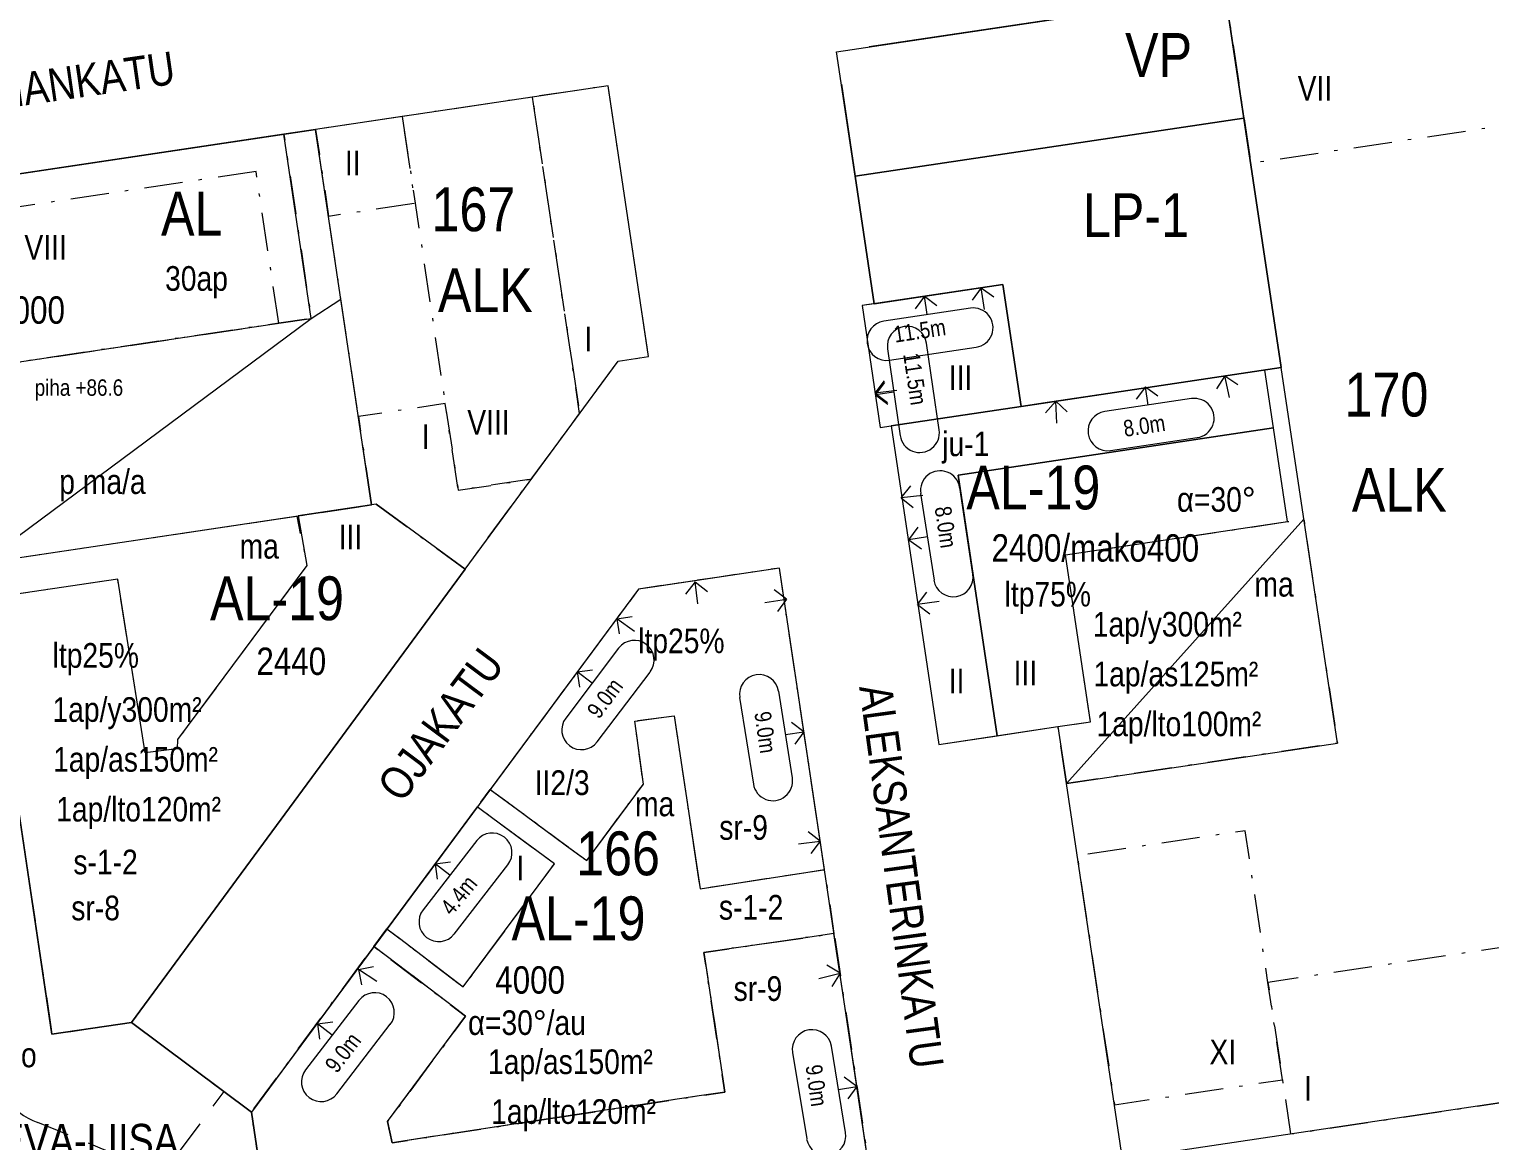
# Model space of a CAD drawing. Header units: metres. Extents: x 24485995 to 24488038, y 6819999 to 6822001.
# Drawn here: x 24487556.7 to 24487690, y 6821278.4 to 6821379.9 of the extents above; entities that cross this region are included whole.
import ezdxf

# ---------------------------------------------------------------- set-up
doc = ezdxf.new("R2010")
doc.units = ezdxf.units.M
for name, pattern in [('k10040', [10.3, 3.5, -1.5, 0.3, -1.5, 3.5]), ('k10050', [8, 3, -2, 3]), ('K10271', [0]), ('k10li0', [0]), ('k10vi1', [0])]:
    doc.linetypes.add(name, pattern=pattern)
for name, color, linetype, lineweight in [('AK_AsemakaavaTeksti_Kadun_puistonnimi', 7, 'Continuous', 0), ('AK_AsemakaavaTeksti_Korttelinumero', 7, 'Continuous', 0), ('AK_Kaavamerkinta_Kayttotarkoitusalue', 7, 'Continuous', 0), ('AK_KayttotarkoitusSymboliViiva_Liikennealueen_kuvio', 12, 'Continuous', 0), ('AK_KayttotarkoitusSymboliViiva_Virkistysalueen_kuvio_murtoviiva', 7, 'Continuous', 0), ('AK_KayttotarkoitusViiva', 7, 'Continuous', 0), ('AK_LiikennointiTeksti_Autopaikkamerkinta', 7, 'Continuous', 0), ('AK_LiikennointiTeksti_Autopaikkamerkinta_m2', 7, 'Continuous', 0), ('AK_MuuAsemakaavaTeksti_Alueenosan_kayttotarkoitus', 7, 'Continuous', 0), ('AK_MuuAsemakaavaTeksti_Erityismaarays', 7, 'Continuous', 0), ('AK_MuuAsemakaavaTeksti_Ohj__alueenosan_kayttotarkoitus', 7, 'Continuous', 0), ('AK_MuuAsemakaavaViiva_alueenosan_raja', 7, 'Continuous', 0), ('AK_MuuAsemakaavaViiva_Ohj_alueenosan_raja', 7, 'Continuous', 0), ('AK_RakennusalaTeksti_Kerrosala_tai_luku', 7, 'Continuous', 0), ('AK_RakennusalaTeksti_Rakennusoikeus', 7, 'Continuous', 0), ('AK_RakennusalaViiva_Maanalaisen_tilan_viiva', 7, 'Continuous', 0), ('AK_RakennusalaViiva_Rakennusalan_raja__I_', 7, 'Continuous', 0), ('AK_RakentaminenSymboli_Rajaan_kiinni_nuoli', 7, 'Continuous', 0), ('AK_RakentaminenTeksti_Kattokaltevuus', 7, 'Continuous', 0), ('AK_RakentaminenTeksti_Korkeusmerkinta', 7, 'Continuous', 0), ('AK_RakentaminenTeksti_Korkeusmerkinta_ja_soikio_ja_nuoli', 7, 'Continuous', 0), ('AK_RakentaminenTeksti_Rakentamismaarays', 7, 'Continuous', 0)]:
    doc.layers.add(name, color=color, linetype=linetype, lineweight=lineweight)
doc.styles.add('ArialNarrow', font='ARIALN.TTF')

# ---------------------------------------------------------------- blocks, each defined once
blk = doc.blocks.new('NUOLI1')
at = {"layer": 'AK_RakentaminenSymboli_Rajaan_kiinni_nuoli', "color": 7, "linetype": 'Continuous', "lineweight": 0}
for p, q in [((0, 2), (0, 0)), ((0, 0), (-1, 1)), ((0, 0), (1, 1))]:
    blk.add_line(p, q, dxfattribs=at)

msp = doc.modelspace()

# ---------------------------------------------------------------- linework, layer by layer
at = {"layer": 'AK_KayttotarkoitusSymboliViiva_Liikennealueen_kuvio', "linetype": 'k10li0', "lineweight": 9, "flags": 128}
msp.add_lwpolyline([(24487632.07, 6821366.52), (24487633.81, 6821354.87), (24487645.56, 6821356.63), (24487647.22, 6821345.5), (24487670.96, 6821349.05), (24487667.55, 6821371.82), (24487632.07, 6821366.52)], dxfattribs=at)
at = {"layer": 'AK_KayttotarkoitusSymboliViiva_Virkistysalueen_kuvio_murtoviiva', "linetype": 'k10vi1', "lineweight": 9, "flags": 128}
for points in [[(24487630.82, 6821374.93), (24487632.07, 6821366.52), (24487667.55, 6821371.82), (24487666.1, 6821381.56), (24487665.86, 6821383.19), (24487633.34, 6821378.34)], [(24487461.07, 6821321.85), (24487480.01, 6821302.8), (24487503.71, 6821284.61), (24487529.62, 6821269.76), (24487550.34, 6821260.92), (24487579.33, 6821265.25), (24487576.97, 6821281.07), (24487566.02, 6821289.26), (24487558.76, 6821288.18), (24487552.78, 6821328.23), (24487543.39, 6821326.82), (24487540.6, 6821328.59), (24487539.78, 6821334.03), (24487506.16, 6821329.01), (24487496.27, 6821327.53), (24487496.56, 6821325.55), (24487478.76, 6821322.89), (24487478.17, 6821326.85), (24487471.25, 6821325.82), (24487461.92, 6821324.42)]]:
    msp.add_lwpolyline(points, dxfattribs=at)
at = {"layer": 'AK_KayttotarkoitusViiva', "linetype": 'Continuous', "lineweight": 20, "flags": 128}
for points in [[(24487666.1, 6821381.56), (24487701.7, 6821386.88), (24487706.56, 6821354.37), (24487716.8, 6821285.79), (24487656.48, 6821276.77), (24487651.35, 6821311.06)], [(24487632.07, 6821366.52), (24487630.38, 6821377.89), (24487665.86, 6821383.19), (24487666.1, 6821381.56)], [(24487666.1, 6821381.56), (24487667.55, 6821371.82)], [(24487596.47, 6821330.65), (24487610.44, 6821349.63), (24487613.22, 6821350.05), (24487609.53, 6821374.78), (24487582.83, 6821370.79)], [(24487552.34, 6821331.19), (24487551.65, 6821335.8), (24487547.22, 6821365.47), (24487582.83, 6821370.79)], [(24487587.94, 6821336.51), (24487582.83, 6821370.79)], [(24487667.55, 6821371.82), (24487632.07, 6821366.52)], [(24487667.55, 6821371.82), (24487670.96, 6821349.05)], [(24487633.81, 6821354.87), (24487632.07, 6821366.52)], [(24487670.96, 6821349.05), (24487647.22, 6821345.5), (24487645.56, 6821356.63), (24487633.81, 6821354.87)], [(24487633.81, 6821354.87), (24487632.7, 6821354.71), (24487634.36, 6821343.58), (24487635.35, 6821343.73), (24487639.7, 6821314.63), (24487650.58, 6821316.26), (24487651.35, 6821311.06)], [(24487651.35, 6821311.06), (24487676.08, 6821314.76), (24487670.96, 6821349.05)], [(24487552.34, 6821331.19), (24487587.94, 6821336.51)], [(24487596.47, 6821330.65), (24487588.36, 6821336.57), (24487587.94, 6821336.51)], [(24487596.47, 6821330.65), (24487566.02, 6821289.26)], [(24487579.33, 6821265.25), (24487633.73, 6821273.38), (24487625.16, 6821330.74), (24487612.3, 6821328.82), (24487576.97, 6821281.07)], [(24487566.02, 6821289.26), (24487558.76, 6821288.18), (24487552.78, 6821328.23)], [(24487566.02, 6821289.26), (24487576.97, 6821281.07)], [(24487579.33, 6821265.25), (24487576.97, 6821281.07)]]:
    msp.add_lwpolyline(points, dxfattribs=at)
at = {"layer": 'AK_MuuAsemakaavaViiva_alueenosan_raja', "linetype": 'k10040', "lineweight": 5, "flags": 128}
for points in [[(24487698.33, 6821372.23), (24487697.89, 6821375.19), (24487696.26, 6821386.07), (24487666.1, 6821381.56), (24487668.17, 6821367.72), (24487694.38, 6821371.63), (24487698.33, 6821372.23)], [(24487606.3, 6821349.02), (24487606.92, 6821344.86), (24487610.44, 6821349.63), (24487613.22, 6821350.05), (24487609.53, 6821374.78), (24487602.61, 6821373.75), (24487606.3, 6821349.02)], [(24487590.74, 6821371.97), (24487591.92, 6821364.06), (24487594.43, 6821347.24), (24487594.65, 6821345.76), (24487595.84, 6821337.85), (24487599.26, 6821338.36), (24487602.5, 6821338.85), (24487606.92, 6821344.86), (24487606.3, 6821349.02), (24487602.61, 6821373.75), (24487590.74, 6821371.97)], [(24487582.83, 6821370.79), (24487579.92, 6821370.36), (24487582.43, 6821353.54), (24487579.46, 6821353.1), (24487552.7, 6821349.1), (24487549.73, 6821348.66), (24487551.65, 6821335.8), (24487552.34, 6821331.19), (24487587.94, 6821336.51), (24487582.83, 6821370.79)], [(24487590.74, 6821371.97), (24487582.83, 6821370.79), (24487584.01, 6821362.88), (24487591.92, 6821364.06), (24487590.74, 6821371.97)], [(24487577.39, 6821366.95), (24487550.63, 6821362.95), (24487552.7, 6821349.1), (24487579.46, 6821353.1), (24487577.39, 6821366.95)], [(24487588.36, 6821336.57), (24487596.47, 6821330.65), (24487602.5, 6821338.85), (24487599.26, 6821338.36), (24487595.84, 6821337.85), (24487594.65, 6821345.76), (24487586.74, 6821344.58), (24487587.94, 6821336.51), (24487588.36, 6821336.57)], [(24487552.34, 6821331.19), (24487570.14, 6821333.85), (24487581.1, 6821335.49), (24487582.04, 6821330.98), (24487577.92, 6821325.44), (24487570.23, 6821315.09), (24487570.2, 6821314.25), (24487567.28, 6821313.86), (24487566.02, 6821321.79), (24487564.76, 6821329.73), (24487558.79, 6821328.84), (24487552.82, 6821327.96), (24487552.34, 6821331.19)], [(24487651.35, 6821311.06), (24487650.58, 6821316.26), (24487653.55, 6821316.7), (24487651.27, 6821331.95), (24487671.53, 6821334.98), (24487673.02, 6821335.2), (24487676.08, 6821314.76), (24487651.35, 6821311.06)], [(24487598.77, 6821310.53), (24487605.61, 6821305.48), (24487607.57, 6821304.03), (24487610.15, 6821307.52), (24487612.74, 6821311.02), (24487611.96, 6821316.77), (24487615.55, 6821317.24), (24487616.73, 6821309.35), (24487617.91, 6821301.46), (24487629.27, 6821303.21), (24487627.83, 6821312.86), (24487625.16, 6821330.74), (24487619.47, 6821329.89), (24487612.3, 6821328.82), (24487607.63, 6821322.5), (24487605.54, 6821319.68), (24487598.77, 6821310.53)], [(24487588.15, 6821296.19), (24487589.34, 6821297.79), (24487596.3, 6821292.49), (24487600.46, 6821298.11), (24487604.62, 6821303.72), (24487601.81, 6821305.8), (24487597.58, 6821308.93), (24487598.77, 6821310.53), (24487602.19, 6821308.01), (24487606.59, 6821304.76), (24487607.57, 6821304.03), (24487610.15, 6821307.52), (24487612.74, 6821311.02), (24487612.35, 6821313.89), (24487611.96, 6821316.77), (24487615.55, 6821317.24), (24487616.73, 6821309.35), (24487617.91, 6821301.46), (24487623.59, 6821302.33), (24487629.27, 6821303.21), (24487630.14, 6821297.37), (24487622.9, 6821296.32), (24487618.27, 6821295.65), (24487619.22, 6821289.27), (24487620.18, 6821282.89), (24487617.84, 6821282.54), (24487604.87, 6821280.57), (24487589.81, 6821278.27), (24487589.39, 6821280.2), (24487592.95, 6821285.01), (24487596.51, 6821289.82), (24487592.09, 6821293.19), (24487588.15, 6821296.19)], [(24487596.3, 6821292.49), (24487604.62, 6821303.72), (24487598.99, 6821307.88), (24487597.58, 6821308.93), (24487589.34, 6821297.79), (24487590.47, 6821296.94), (24487596.3, 6821292.49)], [(24487671.07, 6821284.02), (24487669.74, 6821292.91), (24487667.67, 6821306.76), (24487652.34, 6821304.47), (24487654.41, 6821290.62), (24487655.74, 6821281.73), (24487671.07, 6821284.02)], [(24487604.87, 6821280.57), (24487617.84, 6821282.54), (24487620.18, 6821282.89), (24487618.27, 6821295.65), (24487627.54, 6821296.99), (24487630.14, 6821297.37), (24487632.04, 6821284.7), (24487633.73, 6821273.38), (24487606.59, 6821269.32), (24487579.33, 6821265.25), (24487576.97, 6821281.07), (24487588.15, 6821296.19), (24487589.26, 6821295.34), (24487594.91, 6821291.04), (24487596.51, 6821289.82), (24487589.39, 6821280.2), (24487589.81, 6821278.27), (24487604.87, 6821280.57)], [(24487699.41, 6821297.35), (24487670.73, 6821293.06), (24487669.74, 6821292.91), (24487671.07, 6821284.02), (24487671.81, 6821279.07), (24487672.79, 6821279.21), (24487701.48, 6821283.5), (24487700.74, 6821288.45), (24487699.41, 6821297.35)]]:
    msp.add_lwpolyline(points, dxfattribs=at)
at = {"layer": 'AK_MuuAsemakaavaViiva_Ohj_alueenosan_raja', "linetype": 'k10050', "lineweight": 5, "flags": 128}
msp.add_lwpolyline([(24487553.05, 6821285.84), (24487551.44, 6821296.58), (24487549.84, 6821307.32), (24487548.35, 6821317.33), (24487546.85, 6821327.34), (24487552.78, 6821328.23), (24487555.55, 6821309.68), (24487558.76, 6821288.18), (24487566.02, 6821289.26), (24487574.45, 6821282.96), (24487568.83, 6821275.43), (24487563.16, 6821277.78), (24487557.48, 6821280.12)], dxfattribs=at)
at = {"layer": 'AK_MuuAsemakaavaViiva_Ohj_alueenosan_raja', "linetype": 'k10050', "lineweight": 5}
msp.add_arc((24487559.83, 6821286.52), 6.82, 185.6875, 249.8222, dxfattribs=at)
msp.add_arc((24487559.83, 6821286.52), 6.82, 185.6875, 249.8222, dxfattribs=at)
at = {"layer": 'AK_RakennusalaViiva_Maanalaisen_tilan_viiva', "linetype": 'Continuous', "lineweight": 5, "flags": 128}
for points in [[(24487552.34, 6821331.19), (24487582.43, 6821353.54), (24487585.14, 6821355.29)], [(24487673.02, 6821335.22), (24487651.35, 6821311.06)]]:
    msp.add_lwpolyline(points, dxfattribs=at)
at = {"layer": 'AK_RakennusalaViiva_Rakennusalan_raja__I_', "linetype": 'K10271', "lineweight": 9, "flags": 128}
for points in [[(24487579.92, 6821370.36), (24487547.22, 6821365.47), (24487549.73, 6821348.66), (24487552.7, 6821349.1), (24487579.46, 6821353.1), (24487582.43, 6821353.54), (24487579.92, 6821370.36)], [(24487635.35, 6821343.73), (24487647.22, 6821345.5), (24487645.56, 6821356.63), (24487632.7, 6821354.71), (24487634.36, 6821343.58), (24487635.35, 6821343.73)], [(24487641.47, 6821339.23), (24487670.25, 6821343.54), (24487669.46, 6821348.82), (24487649.2, 6821345.8), (24487647.22, 6821345.5), (24487635.35, 6821343.73), (24487639.7, 6821314.63), (24487645.03, 6821315.43), (24487641.47, 6821339.23)], [(24487645.03, 6821315.43), (24487650.58, 6821316.26), (24487653.55, 6821316.7), (24487651.27, 6821331.95), (24487671.53, 6821334.98), (24487670.25, 6821343.54), (24487641.47, 6821339.23), (24487645.03, 6821315.43)], [(24487581.24, 6821335.51), (24487582.04, 6821330.98), (24487570.23, 6821315.09), (24487570.2, 6821314.25), (24487567.28, 6821313.86), (24487564.76, 6821329.73), (24487552.82, 6821327.96), (24487558.76, 6821288.18), (24487566.02, 6821289.26), (24487596.47, 6821330.65), (24487588.36, 6821336.57), (24487581.24, 6821335.51)], [(24487600.18, 6821309.49), (24487605.61, 6821305.48), (24487607.57, 6821304.03), (24487612.74, 6821311.02), (24487611.96, 6821316.77), (24487614.62, 6821317.12), (24487615.55, 6821317.24), (24487617.91, 6821301.46), (24487619.7, 6821301.74), (24487627.57, 6821302.95), (24487629.27, 6821303.21), (24487625.16, 6821330.74), (24487613.79, 6821329.04), (24487612.3, 6821328.82), (24487598.77, 6821310.53), (24487600.18, 6821309.49)], [(24487604.62, 6821303.72), (24487598.99, 6821307.88), (24487597.58, 6821308.93), (24487589.34, 6821297.79), (24487590.47, 6821296.94), (24487596.3, 6821292.49), (24487604.62, 6821303.72)], [(24487617.84, 6821282.54), (24487604.87, 6821280.57), (24487589.81, 6821278.27), (24487589.39, 6821280.2), (24487596.51, 6821289.82), (24487594.91, 6821291.04), (24487589.26, 6821295.34), (24487588.15, 6821296.19), (24487576.97, 6821281.07), (24487579.33, 6821265.25), (24487606.59, 6821269.32), (24487633.73, 6821273.38), (24487632.04, 6821284.7), (24487630.14, 6821297.37), (24487627.54, 6821296.99), (24487618.27, 6821295.65), (24487620.18, 6821282.89), (24487617.84, 6821282.54)]]:
    msp.add_lwpolyline(points, dxfattribs=at)
at = {"layer": 'AK_RakentaminenTeksti_Korkeusmerkinta_ja_soikio_ja_nuoli', "linetype": 'Continuous', "lineweight": 5, "flags": 128}
for points in [[(24487638.39, 6821355.56), (24487637.55, 6821354.42)], [(24487638.39, 6821355.56), (24487639.52, 6821354.72)], [(24487638.64, 6821353.88), (24487638.39, 6821355.56)], [(24487642.6, 6821354.47), (24487634.68, 6821353.28)], [(24487635.03, 6821350.75), (24487636.18, 6821342.83)], [(24487635.22, 6821349.72), (24487643.13, 6821350.91)], [(24487639.74, 6821343.35), (24487638.59, 6821351.27)], [(24487633.92, 6821346.55), (24487634.77, 6821347.68)], [(24487635.6, 6821346.79), (24487633.92, 6821346.55)], [(24487658.57, 6821347.3), (24487657.73, 6821346.16)], [(24487658.57, 6821347.3), (24487659.7, 6821346.46)], [(24487658.82, 6821345.62), (24487658.57, 6821347.3)], [(24487633.92, 6821346.55), (24487635.05, 6821345.7)], [(24487662.77, 6821346.21), (24487654.86, 6821345.03)], [(24487655.39, 6821341.47), (24487663.3, 6821342.65)], [(24487638.05, 6821337.54), (24487639.27, 6821329.64)], [(24487642.82, 6821330.18), (24487641.61, 6821338.09)], [(24487636.98, 6821333.33), (24487637.81, 6821334.47)], [(24487638.66, 6821333.59), (24487636.98, 6821333.33)], [(24487636.98, 6821333.33), (24487638.12, 6821332.49)], [(24487610.48, 6821323.43), (24487605.65, 6821317.05)], [(24487606.71, 6821321.27), (24487608.11, 6821321.46)], [(24487606.71, 6821321.27), (24487606.91, 6821319.86)], [(24487608.07, 6821320.24), (24487606.71, 6821321.27)], [(24487608.52, 6821314.88), (24487613.35, 6821321.25)], [(24487621.53, 6821318.93), (24487622.78, 6821311.02)], [(24487626.34, 6821311.59), (24487625.09, 6821319.49)], [(24487627.39, 6821315.8), (24487626.25, 6821316.63)], [(24487625.71, 6821315.54), (24487627.39, 6821315.8)], [(24487627.39, 6821315.8), (24487626.56, 6821314.66)], [(24487597.53, 6821305.85), (24487592.63, 6821299.53)], [(24487593.74, 6821303.73), (24487595.14, 6821303.91)], [(24487593.74, 6821303.73), (24487593.92, 6821302.33)], [(24487595.08, 6821302.69), (24487593.74, 6821303.73)], [(24487595.48, 6821297.32), (24487600.38, 6821303.65)], [(24487586.78, 6821291.27), (24487581.91, 6821284.93)], [(24487583, 6821289.14), (24487584.4, 6821289.32)], [(24487583, 6821289.14), (24487583.18, 6821287.73)], [(24487584.34, 6821288.1), (24487583, 6821289.14)], [(24487584.76, 6821282.73), (24487589.64, 6821289.08)], [(24487631.2, 6821279.19), (24487629.9, 6821287.09)], [(24487626.35, 6821286.5), (24487627.65, 6821278.61)], [(24487632.23, 6821283.41), (24487631.08, 6821284.24)], [(24487630.55, 6821283.14), (24487632.23, 6821283.41)], [(24487632.23, 6821283.41), (24487631.4, 6821282.27)]]:
    msp.add_lwpolyline(points, dxfattribs=at)
at = {"layer": 'AK_RakentaminenTeksti_Korkeusmerkinta_ja_soikio_ja_nuoli', "linetype": 'Continuous', "lineweight": 5}
for centre, start, end in [((24487642.86, 6821352.69), 278.5241, 98.5241), ((24487634.95, 6821351.5), 98.5241, 278.5241), ((24487636.81, 6821351.01), 8.3006, 188.3006), ((24487637.96, 6821343.09), 188.3006, 8.3006), ((24487639.83, 6821337.82), 8.7587, 188.7587), ((24487641.04, 6821329.91), 188.7587, 8.7587), ((24487611.92, 6821322.34), 322.8358, 142.8358), ((24487623.31, 6821319.21), 8.9842, 188.9842), ((24487607.09, 6821315.96), 142.8358, 322.8358), ((24487624.56, 6821311.3), 188.9842, 8.9842), ((24487598.95, 6821304.75), 322.2322, 142.2322), ((24487594.06, 6821298.43), 142.2322, 322.2322), ((24487588.21, 6821290.17), 322.4314, 142.4314), ((24487628.13, 6821286.79), 9.3098, 189.3098), ((24487583.33, 6821283.83), 142.4314, 322.4314), ((24487629.42, 6821278.9), 189.3098, 9.3098)]:
    msp.add_arc(centre, 1.8, start, end, dxfattribs=at)
for centre, start_param, end_param in [((24487663.04, 6821344.43), 0, 3.141593), ((24487655.12, 6821343.25), 3.141593, 6.283185)]:
    msp.add_ellipse(centre, major_axis=(0.26, -1.78), ratio=1, start_param=start_param, end_param=end_param, dxfattribs=at)

# ---------------------------------------------------------------- block references
at = {"layer": 'AK_RakentaminenSymboli_Rajaan_kiinni_nuoli', "color": 7, "lineweight": 0}
for p, rotation in [((24487643.57, 6821356.34), 188.9492132050684), ((24487665.82, 6821348.28), 192.169295038664), ((24487633.9, 6821346.71), 277.4081953363749), ((24487650.38, 6821345.97), 182.7841292759074), ((24487636.27, 6821337.16), 275.7180531589955), ((24487617.47, 6821329.47), 186.7089015959992), ((24487625.81, 6821327.9), 98.50195286064601), ((24487637.77, 6821327.41), 277.8951825300921), ((24487610.31, 6821326.12), 233.6799956001695), ((24487628.89, 6821305.79), 96.8290301525542), ((24487586.73, 6821294.08), 236.6078512075107), ((24487630.69, 6821293.75), 103.7102990756503)]:
    msp.add_blockref('NUOLI1', p, dxfattribs=dict(at, rotation=rotation))

# ---------------------------------------------------------------- texts
at = {"layer": 'AK_AsemakaavaTeksti_Kadun_puistonnimi', "linetype": 'Continuous', "lineweight": 5, "style": 'ArialNarrow'}
for s, rotation, p in [('SATAKUNNANKATU', 8.1933, (24487537.84, 6821370.32)), ('OJAKATU', 53.2679, (24487590.7, 6821309.2)), ('ALEKSANTERINKATU', 277.7691, (24487632.43, 6821319.89))]:
    msp.add_text(s, height=3, rotation=rotation, dxfattribs=at).set_placement(p)
msp.add_text('EEVA-LIISA', height=3, dxfattribs=at).set_placement((24487551.62, 6821276.99))
at = {"layer": 'AK_AsemakaavaTeksti_Korttelinumero', "linetype": 'Continuous', "lineweight": 5, "style": 'ArialNarrow'}
for s, p in [('167', (24487593.41, 6821361.5)), ('170', (24487676.74, 6821344.58)), ('166', (24487606.61, 6821302.69))]:
    msp.add_text(s, height=4, dxfattribs=at).set_placement(p)
at = {"layer": 'AK_Kaavamerkinta_Kayttotarkoitusalue', "linetype": 'Continuous', "lineweight": 0, "style": 'ArialNarrow'}
for s, p in [('VP', (24487656.71, 6821375.59)), ('AL', (24487568.72, 6821361.1)), ('LP-1', (24487652.86, 6821360.96)), ('ALK', (24487593.99, 6821354.11)), ('AL-19', (24487642.22, 6821336.1)), ('ALK', (24487677.41, 6821335.89)), ('AL-19', (24487573.19, 6821325.98)), ('AL-19', (24487600.71, 6821296.76))]:
    msp.add_text(s, height=4, dxfattribs=at).set_placement(p)
at = {"layer": 'AK_LiikennointiTeksti_Autopaikkamerkinta', "linetype": 'Continuous', "lineweight": 0, "style": 'ArialNarrow'}
msp.add_text('30ap', height=2.25, dxfattribs=at).set_placement((24487569.09, 6821356.06))
at = {"layer": 'AK_LiikennointiTeksti_Autopaikkamerkinta_m2', "linetype": 'Continuous', "lineweight": 0, "style": 'ArialNarrow'}
for s, p in [('1ap/y300m²', (24487653.76, 6821324.49)), ('1ap/as125m²', (24487653.82, 6821319.94)), ('1ap/y300m²', (24487558.81, 6821316.7)), ('1ap/lto100m²', (24487654.1, 6821315.39)), ('1ap/as150m²', (24487558.87, 6821312.15)), ('1ap/lto120m²', (24487559.15, 6821307.6)), ('1ap/as150m²', (24487598.56, 6821284.54)), ('1ap/lto120m²', (24487598.85, 6821279.99))]:
    msp.add_text(s, height=2.25, dxfattribs=at).set_placement(p)
at = {"layer": 'AK_MuuAsemakaavaTeksti_Alueenosan_kayttotarkoitus', "linetype": 'Continuous', "lineweight": 0, "style": 'ArialNarrow'}
for s, p in [('p ma/a', (24487559.43, 6821337.51)), ('ma', (24487575.89, 6821331.61)), ('ma', (24487668.52, 6821328.14)), ('ma', (24487611.98, 6821308.08))]:
    msp.add_text(s, height=2.25, dxfattribs=at).set_placement(p)
at = {"layer": 'AK_MuuAsemakaavaTeksti_Erityismaarays', "linetype": 'Continuous', "lineweight": 0, "style": 'ArialNarrow'}
for s, p in [('sr-9', (24487619.67, 6821305.93)), ('s-1-2', (24487560.72, 6821302.78)), ('sr-8', (24487560.53, 6821298.58)), ('s-1-2', (24487619.64, 6821298.64)), ('sr-9', (24487620.98, 6821291.22))]:
    msp.add_text(s, height=2.25, dxfattribs=at).set_placement(p)
at = {"layer": 'AK_MuuAsemakaavaTeksti_Ohj__alueenosan_kayttotarkoitus', "linetype": 'Continuous', "lineweight": 0, "style": 'ArialNarrow'}
msp.add_text('ajo', height=2.25, dxfattribs=at).set_placement((24487553.93, 6821285.16))
at = {"layer": 'AK_RakennusalaTeksti_Kerrosala_tai_luku', "linetype": 'Continuous', "lineweight": 0, "style": 'ArialNarrow'}
for s, p in [('VII', (24487672.46, 6821373.43)), ('II', (24487585.5, 6821366.61)), ('VIII', (24487556.25, 6821358.9)), ('I', (24487607.37, 6821350.52)), ('III', (24487640.62, 6821347.01)), ('VIII', (24487596.67, 6821342.92)), ('I', (24487592.5, 6821341.62)), ('III', (24487584.93, 6821332.46)), ('ltp75%', (24487645.71, 6821327.23)), ('ltp25%', (24487612.27, 6821322.97)), ('ltp25%', (24487558.82, 6821321.64)), ('II', (24487640.61, 6821319.3)), ('III', (24487646.53, 6821320.03)), ('II2/3', (24487602.82, 6821310.02)), ('I', (24487601.15, 6821302.24)), ('XI', (24487664.41, 6821285.44)), ('I', (24487673.05, 6821282.1))]:
    msp.add_text(s, height=2.25, dxfattribs=at).set_placement(p)
at = {"layer": 'AK_RakennusalaTeksti_Rakennusoikeus', "linetype": 'Continuous', "lineweight": 0, "style": 'ArialNarrow'}
for s, p in [('4000', (24487553.58, 6821353.05)), ('2400/mako400', (24487644.52, 6821331.33)), ('2440', (24487577.42, 6821320.98)), ('4000', (24487599.22, 6821291.88))]:
    msp.add_text(s, height=2.5, dxfattribs=at).set_placement(p)
at = {"layer": 'AK_RakentaminenTeksti_Kattokaltevuus', "linetype": 'Continuous', "lineweight": 0, "style": 'ArialNarrow'}
for s, p in [('α=30°', (24487661.44, 6821335.88)), ('α=30°/au', (24487596.73, 6821288.11))]:
    msp.add_text(s, height=2.25, dxfattribs=at).set_placement(p)
at = {"layer": 'AK_RakentaminenTeksti_Korkeusmerkinta', "linetype": 'Continuous', "lineweight": 0, "style": 'ArialNarrow'}
for s, rotation, p in [('11.5m', 8.497, (24487635.71, 6821351.32)), ('11.5m', 278.5426, (24487636.45, 6821350.26)), ('8.0m', 8.4912, (24487656.68, 6821342.72)), ('8.0m', 278.5369, (24487639.32, 6821336.26)), ('9.0m', 53.308, (24487608.69, 6821316.88)), ('9.0m', 278.0785, (24487622.87, 6821317.53)), ('4.4m', 50.6151, (24487595.26, 6821298.92)), ('9.0m', 52.7751, (24487584.76, 6821284.53)), ('9.0m', 278.0441, (24487627.54, 6821285.28))]:
    msp.add_text(s, height=1.5, rotation=rotation, dxfattribs=at).set_placement(p)
msp.add_text('piha +86.6', height=1.5, dxfattribs=at).set_placement((24487557.19, 6821346.47))
at = {"layer": 'AK_RakentaminenTeksti_Rakentamismaarays', "linetype": 'Continuous', "lineweight": 0, "style": 'ArialNarrow'}
msp.add_text('ju-1', height=2.25, dxfattribs=at).set_placement((24487640.02, 6821340.96))

doc.saveas('drawing.dxf')
